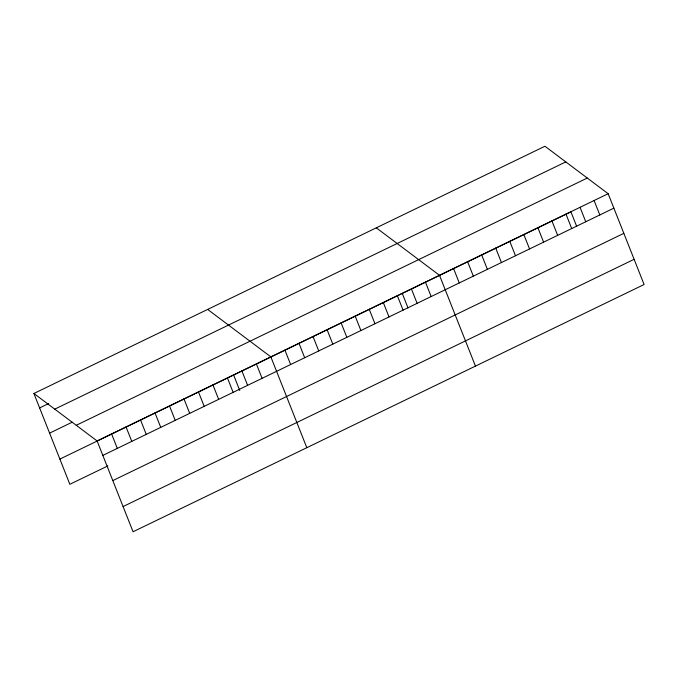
<?xml version="1.0" encoding="UTF-8"?>
<svg xmlns="http://www.w3.org/2000/svg" width="678" height="678" viewBox="0 0 678 678"><rect width="100%" height="100%" fill="white"/><g stroke="black" fill="none" stroke-linecap="round" stroke-linejoin="round"><path stroke-width="1.02" d="M33.9 393.486L544.942 146.245L608.149 193.713L644.1 284.514L133.058 531.755L97.107 440.954L33.9 393.486L69.851 484.287L107.861 465.905M39.621 407.936L48.672 403.554M54.757 409.148L565.799 161.906M49.596 433.132L72.224 422.182M76.25 425.292L587.292 178.043M97.107 440.954L608.149 193.713M59.876 459.091L570.918 211.85L576.673 226.384M102.819 455.396L613.87 208.154M112.794 480.592L623.845 233.351M123.074 506.559L634.125 259.31M376.298 227.833L439.505 275.302L475.456 366.103M207.654 309.422L270.861 356.891L306.812 447.692M594.097 200.51L599.81 214.951M580.037 207.307L585.758 221.748M565.986 214.104L571.707 228.554M551.934 220.909L557.655 235.351M537.883 227.706L543.595 242.148M523.823 234.503L529.543 248.945M509.771 241.3L515.492 255.75M495.72 248.106L501.44 262.547M481.668 254.903L487.38 269.344M467.608 261.7L473.329 276.141M453.557 268.496L459.277 282.946M425.453 282.099L431.166 296.54M411.393 288.896L417.114 303.346M402.274 293.438L408.029 307.981M397.342 295.693L403.063 310.143M383.29 302.498L389.011 316.94M369.239 309.295L374.951 323.737M355.179 316.092L360.899 330.542M341.127 322.898L346.848 337.339M327.076 329.694L332.796 344.136M313.016 336.491L318.736 350.933M298.964 343.288L304.685 357.738M284.913 350.094L290.633 364.535M256.377 363.891L262.098 378.341M241.902 370.9L247.614 385.341M233.63 375.027L239.766 390.536M227.418 377.909L233.139 392.35M212.943 384.909L218.655 399.35M198.459 391.918L204.18 406.359M183.984 398.918L189.696 413.368M169.5 405.927L175.221 420.368M155.025 412.927L160.737 427.377M140.541 419.936L146.262 434.378M126.066 426.945L131.778 441.386M111.582 433.945L117.302 448.387"/></g></svg>
